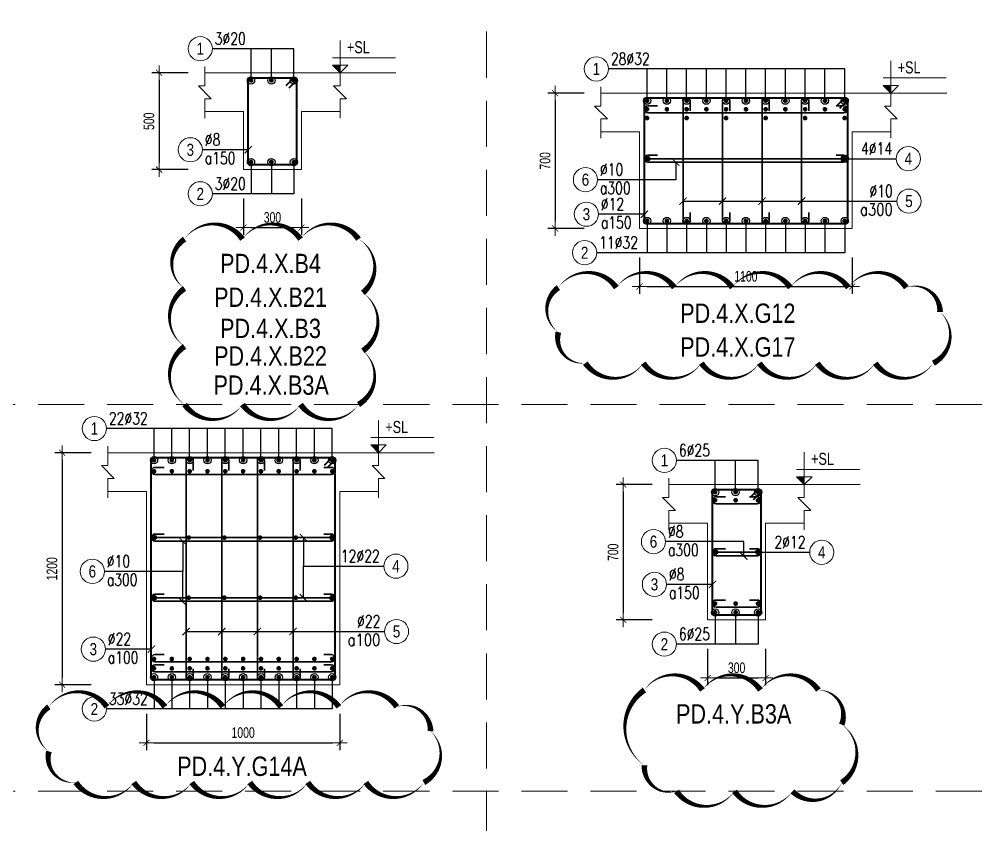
# Model space of a CAD drawing. Header units: millimetres. Extents: x 0 to 264070, y -218202 to 27271.
# Drawn here: x 259091 to 264070, y -214375 to -210210 of the extents above; entities that cross this region are included whole.
import ezdxf
from ezdxf.enums import TextEntityAlignment as Align

# ---------------------------------------------------------------- set-up
doc = ezdxf.new("R2010")
doc.units = ezdxf.units.MM
doc.header["$PDMODE"] = 3
doc.linetypes.add('HIDDEN2', pattern=[4.7625, 3.175, -1.5875])
doc.layers.get('0').update_dxf_attribs({"lineweight": 20})
doc.layers.get('Defpoints').update_dxf_attribs({"color": 151, "lineweight": 9})
doc.layers.add('2020-08-14', color=6, linetype='Continuous', lineweight=20, plot=False)
doc.layers.add('2020-08-27', color=3, linetype='Continuous', lineweight=20, plot=False)
for name, color, linetype, lineweight in [('NDC_S_ANNO', 7, 'Continuous', 20), ('NDC_S_CONTINUOUS', 3, 'Continuous', 20), ('NDC_S_DIM', 1, 'Continuous', 15), ('NDC_S_HIDDEN', 8, 'HIDDEN2', 13), ('NDC_S_REBAR', 4, 'Continuous', 35), ('NDC_S_STIRRUP', 4, 'Continuous', 40), ('NDC_S_TEXT SYMBOL', 7, 'Continuous', 20), ('NDC_S_THIN LINE', 8, 'Continuous', 9), ('NDC_S_VN TEXT', 7, 'Continuous', 20)]:
    doc.layers.add(name, color=color, linetype=linetype, lineweight=lineweight)
doc.styles.add('ARIAL', font='arial.ttf', dxfattribs={"width": 0.8})
doc.styles.add('NDC_ANNO', font='', dxfattribs={"width": 0.8})
doc.styles.add('NDC_DIM', font='', dxfattribs={"width": 0.75})
doc.styles.add('NDC_EN TXT', font='romans.shx', dxfattribs={"width": 0.8})
doc.styles.get('NDC_ANNO').set_extended_font_data('Dotum')
doc.styles.get('NDC_DIM').set_extended_font_data('Dotum')
doc.dimstyles.new('NDC_dim_25', dxfattribs={"dimscale": 25, "dimtxt": 2.2, "dimasz": 1.5, "dimexe": 1.5, "dimexo": 2.5, "dimgap": 1, "dimtad": 1, "dimdec": 0, "dimzin": 0, "dimdsep": 46, "dimtxsty": 'NDC_DIM', "dimblk": 'DIMMARK', "dimcen": 0.09, "dimdle": 1.2, "dimclrd": 1, "dimclre": 1, "dimclrt": 3, "dimadec": 0, "dimazin": 0, "dimtfac": 1, "dimtdec": 0, "dimtix": 1, "dimtofl": 0, "dimtmove": 0, "dimatfit": 3, "dimfxl": 6, "dimfxlon": 1, "dimtolj": 1, "dimtzin": 0, "dimarcsym": 0})

# ---------------------------------------------------------------- blocks, each defined once
blk = doc.blocks.new('kata_block_TD')
at = {"color": 6, "linetype": 'ByBlock', "lineweight": -2, "style": 'ARIAL', "width": 0.8}
blk.add_attdef('SECTDET2', text='', height=5, dxfattribs=at).set_placement((0, 7.97), align=Align.CENTER)
at = {"color": 0, "linetype": 'ByBlock', "lineweight": -2, "style": 'ARIAL', "width": 0.8}
blk.add_attdef('SECTDET1', text='', height=5, dxfattribs=at).set_placement((0, 1.47), align=Align.CENTER)
at = {"color": 3, "lineweight": 25, "style": 'ARIAL', "width": 0.8}
blk.add_attdef('SSCALE', text='', height=2.5, dxfattribs=at).set_placement((0, -4), align=Align.CENTER)
blk = doc.blocks.new('kata_block_CT')
at = {"layer": 'NDC_S_ANNO'}
blk.add_hatch(color=3, dxfattribs=at).paths.add_polyline_path([(0, 1.6), (-1.61, 1.6), (0, 0)])
at = {"layer": 'NDC_S_ANNO', "ltscale": 50}
h = blk.add_hatch(dxfattribs=at)
h.set_pattern_fill('ANSI31', color=256, scale=1.406, style=0)
h.paths.add_polyline_path([(0, 1.6), (0, 0), (1.61, 1.6)])
for p, q in [((-1.59, 3.14), (11.47, 3.14)), ((11.56, 0), (-1.64, 0))]:
    blk.add_line(p, q, dxfattribs=at)
for points in [[(0, 6.69), (0, 0)], [(0, 0), (-1.61, 1.6), (0, 1.6)], [(0, 0), (1.61, 1.6), (0, 1.6)]]:
    blk.add_lwpolyline(points, dxfattribs=at)
at = {"layer": 'NDC_S_ANNO', "color": 8, "ltscale": 50}
blk.add_lwpolyline([(0, 0), (-1.61, 1.6), (0, 1.6)], dxfattribs=at)
at = {"layer": 'NDC_S_TEXT SYMBOL', "color": 3, "style": 'NDC_ANNO', "width": 0.8}
blk.add_attdef('CT', (1.41, 4.07), '', height=2.5, dxfattribs=at)
blk = doc.blocks.new('DIMMARK')
at = {"layer": 'NDC_S_DIM', "color": 1}
blk.add_line((-1.5, 0), (1, 0), dxfattribs=at)
at = {"layer": 'NDC_S_DIM', "color": 2, "const_width": 0.1}
blk.add_lwpolyline([(-0.42, -0.42), (0.42, 0.42)], dxfattribs=at)
blk = doc.blocks.new('*D962')
at = {"layer": 'Defpoints', "color": 0, "transparency": 16777216}
for p in [(260250.9, -210987.5), (260550.9, -210987.5), (260550.9, -211287.5)]:
    blk.add_point(p, dxfattribs=at)
at = {"layer": 'NDC_S_DIM', "color": 1, "lineweight": -2, "transparency": 16777216}
for p, q in [((260250.9, -211137.5), (260250.9, -211325)), ((260550.9, -211137.5), (260550.9, -211325)), ((260288.4, -211287.5), (260513.4, -211287.5))]:
    blk.add_line(p, q, dxfattribs=at)
at = {"layer": 'NDC_S_DIM', "color": 1, "lineweight": -2, "transparency": 16777216, "xscale": 37.5, "yscale": 37.5, "zscale": 37.5, "rotation": 180}
blk.add_blockref('DIMMARK', (260250.9, -211287.5), dxfattribs=at)
at = {"layer": 'NDC_S_DIM', "color": 1, "lineweight": -2, "transparency": 16777216, "xscale": 37.5, "yscale": 37.5, "zscale": 37.5}
blk.add_blockref('DIMMARK', (260550.9, -211287.5), dxfattribs=at)
at = {"layer": 'NDC_S_DIM', "color": 3, "transparency": 16777216, "insert": (260400.9, -211235), "char_height": 55, "attachment_point": 5, "style": 'NDC_DIM'}
blk.add_mtext('\\A1;300', dxfattribs=at)
blk = doc.blocks.new('*D963')
at = {"layer": 'Defpoints', "color": 0, "transparency": 16777216}
for p in [(260320.5, -210487.5), (259814.5, -210987.5), (260320.5, -210987.5)]:
    blk.add_point(p, dxfattribs=at)
at = {"layer": 'NDC_S_DIM', "color": 1, "lineweight": -2, "transparency": 16777216}
for p, q in [((259964.5, -210487.5), (259777, -210487.5)), ((259814.5, -210525), (259814.5, -210950)), ((259964.5, -210987.5), (259777, -210987.5))]:
    blk.add_line(p, q, dxfattribs=at)
at = {"layer": 'NDC_S_DIM', "color": 1, "lineweight": -2, "transparency": 16777216, "xscale": 37.5, "yscale": 37.5, "zscale": 37.5}
for p, rotation in [((259814.5, -210487.5), 90), ((259814.5, -210987.5), 270)]:
    blk.add_blockref('DIMMARK', p, dxfattribs=dict(at, rotation=rotation))
at = {"layer": 'NDC_S_DIM', "color": 3, "transparency": 16777216, "insert": (259762, -210737.5), "char_height": 55, "attachment_point": 5, "rotation": 90, "style": 'NDC_DIM'}
blk.add_mtext('\\A1;500', dxfattribs=at)
blk = doc.blocks.new('kata_block_THEP')
at = {"layer": 'NDC_S_REBAR', "color": 0}
for p, q in [((-0.5, 0), (0.5, 0)), ((-0.35, 0.35), (0.35, -0.35)), ((0.35, 0.35), (-0.35, -0.35)), ((0, 0.5), (0, -0.5))]:
    blk.add_line(p, q, dxfattribs=at)
at = {"layer": 'NDC_S_REBAR', "color": 0, "const_width": 0.0833}
blk.add_lwpolyline([(-0.5, 0, 1), (0.5, 0, 1), (-0.5, 0, 1)], format="xyb", dxfattribs=at)
blk = doc.blocks.new('*U240')
blk.add_circle((-2.5, 0), 2.5)
at = {"layer": 'NDC_S_VN TEXT', "color": 3, "style": 'NDC_EN TXT', "width": 0.75}
blk.add_attdef('DK1', (0.5, 0.85), '', height=2.5, dxfattribs=at)
at = {"layer": 'NDC_S_VN TEXT', "color": 7, "style": 'ARIAL', "width": 0.8}
blk.add_attdef('SH2', text='', height=2.5, dxfattribs=at).set_placement((-2.5, 0), align=Align.MIDDLE)
blk = doc.blocks.new('*U241')
blk.add_circle((-2.5, 0), 2.5)
at = {"layer": 'NDC_S_VN TEXT', "color": 3, "style": 'NDC_EN TXT', "width": 0.75}
for tag, p in [('DK1', (0.5, 0.85)), ('KC1', (0.5, -2.97))]:
    blk.add_attdef(tag, p, '', height=2.5, dxfattribs=at)
at = {"layer": 'NDC_S_VN TEXT', "color": 7, "style": 'ARIAL', "width": 0.8}
blk.add_attdef('SH2', text='', height=2.5, dxfattribs=at).set_placement((-2.5, 0), align=Align.MIDDLE)
blk = doc.blocks.new('*D964')
at = {"layer": 'Defpoints', "color": 0, "transparency": 16777216}
for p in [(262299.9, -211292.1), (263399.9, -211292.1), (263399.9, -211592.1)]:
    blk.add_point(p, dxfattribs=at)
at = {"layer": 'NDC_S_DIM', "color": 1, "lineweight": -2, "transparency": 16777216}
for p, q in [((262299.9, -211442.1), (262299.9, -211629.6)), ((263399.9, -211442.1), (263399.9, -211629.6)), ((262337.4, -211592.1), (263362.4, -211592.1))]:
    blk.add_line(p, q, dxfattribs=at)
at = {"layer": 'NDC_S_DIM', "color": 1, "lineweight": -2, "transparency": 16777216, "xscale": 37.5, "yscale": 37.5, "zscale": 37.5, "rotation": 180}
blk.add_blockref('DIMMARK', (262299.9, -211592.1), dxfattribs=at)
at = {"layer": 'NDC_S_DIM', "color": 1, "lineweight": -2, "transparency": 16777216, "xscale": 37.5, "yscale": 37.5, "zscale": 37.5}
blk.add_blockref('DIMMARK', (263399.9, -211592.1), dxfattribs=at)
at = {"layer": 'NDC_S_DIM', "color": 3, "transparency": 16777216, "insert": (262849.9, -211539.6), "char_height": 55, "attachment_point": 5, "style": 'NDC_DIM'}
blk.add_mtext('\\A1;1100', dxfattribs=at)
blk = doc.blocks.new('*D965')
at = {"layer": 'Defpoints', "color": 0, "transparency": 16777216}
for p in [(262369.6, -210592.1), (261863.6, -211292.1), (262369.6, -211292.1)]:
    blk.add_point(p, dxfattribs=at)
at = {"layer": 'NDC_S_DIM', "color": 1, "lineweight": -2, "transparency": 16777216}
for p, q in [((262013.6, -210592.1), (261826.1, -210592.1)), ((261863.6, -210629.6), (261863.6, -211254.6)), ((262013.6, -211292.1), (261826.1, -211292.1))]:
    blk.add_line(p, q, dxfattribs=at)
at = {"layer": 'NDC_S_DIM', "color": 1, "lineweight": -2, "transparency": 16777216, "xscale": 37.5, "yscale": 37.5, "zscale": 37.5}
for p, rotation in [((261863.6, -210592.1), 90), ((261863.6, -211292.1), 270)]:
    blk.add_blockref('DIMMARK', p, dxfattribs=dict(at, rotation=rotation))
at = {"layer": 'NDC_S_DIM', "color": 3, "transparency": 16777216, "insert": (261811.1, -210942.1), "char_height": 55, "attachment_point": 5, "rotation": 90, "style": 'NDC_DIM'}
blk.add_mtext('\\A1;700', dxfattribs=at)
blk = doc.blocks.new('*U321')
blk.add_circle((2.5, 0), 2.5)
at = {"layer": 'NDC_S_VN TEXT', "color": 3, "style": 'NDC_EN TXT'}
for tag, width, p in [('DK2', 0.75, (-0.85, 0.85)), ('KC2', 0.8, (-0.85, -2.97))]:
    blk.add_attdef(tag, text='', height=2.5, dxfattribs=dict(at, width=width)).set_placement(p, align=Align.RIGHT)
at = {"layer": 'NDC_S_VN TEXT', "color": 7, "style": 'ARIAL', "width": 0.8}
blk.add_attdef('SH3', text='', height=2.5, dxfattribs=at).set_placement((2.5, 0), align=Align.MIDDLE)
blk = doc.blocks.new('*U239')
blk.add_circle((2.5, 0), 2.5)
at = {"layer": 'NDC_S_VN TEXT', "color": 3, "style": 'NDC_EN TXT', "width": 0.75}
blk.add_attdef('DK2', text='', height=2.5, dxfattribs=at).set_placement((-0.85, 0.85), align=Align.RIGHT)
at = {"layer": 'NDC_S_VN TEXT', "color": 7, "style": 'ARIAL', "width": 0.8}
blk.add_attdef('SH3', text='', height=2.5, dxfattribs=at).set_placement((2.5, 0), align=Align.MIDDLE)
blk = doc.blocks.new('*D988')
at = {"layer": 'Defpoints', "color": 0, "transparency": 16777216}
for p in [(259749.2, -213651.4), (260749.2, -213651.4), (260749.2, -213951.4)]:
    blk.add_point(p, dxfattribs=at)
at = {"layer": 'NDC_S_DIM', "color": 1, "lineweight": -2, "transparency": 16777216}
for p, q in [((259749.2, -213801.4), (259749.2, -213988.9)), ((260749.2, -213801.4), (260749.2, -213988.9)), ((259786.7, -213951.4), (260711.7, -213951.4))]:
    blk.add_line(p, q, dxfattribs=at)
at = {"layer": 'NDC_S_DIM', "color": 1, "lineweight": -2, "transparency": 16777216, "xscale": 37.5, "yscale": 37.5, "zscale": 37.5, "rotation": 180}
blk.add_blockref('DIMMARK', (259749.2, -213951.4), dxfattribs=at)
at = {"layer": 'NDC_S_DIM', "color": 1, "lineweight": -2, "transparency": 16777216, "xscale": 37.5, "yscale": 37.5, "zscale": 37.5}
blk.add_blockref('DIMMARK', (260749.2, -213951.4), dxfattribs=at)
at = {"layer": 'NDC_S_DIM', "color": 3, "transparency": 16777216, "insert": (260249.2, -213898.9), "char_height": 55, "attachment_point": 5, "style": 'NDC_DIM'}
blk.add_mtext('\\A1;1000', dxfattribs=at)
blk = doc.blocks.new('*D989')
at = {"layer": 'Defpoints', "color": 0, "transparency": 16777216}
for p in [(259818.8, -212451.4), (259312.8, -213651.4), (259818.8, -213651.4)]:
    blk.add_point(p, dxfattribs=at)
at = {"layer": 'NDC_S_DIM', "color": 1, "lineweight": -2, "transparency": 16777216}
for p, q in [((259462.8, -212451.4), (259275.3, -212451.4)), ((259312.8, -212488.9), (259312.8, -213613.9)), ((259462.8, -213651.4), (259275.3, -213651.4))]:
    blk.add_line(p, q, dxfattribs=at)
at = {"layer": 'NDC_S_DIM', "color": 1, "lineweight": -2, "transparency": 16777216, "xscale": 37.5, "yscale": 37.5, "zscale": 37.5}
for p, rotation in [((259312.8, -212451.4), 90), ((259312.8, -213651.4), 270)]:
    blk.add_blockref('DIMMARK', p, dxfattribs=dict(at, rotation=rotation))
at = {"layer": 'NDC_S_DIM', "color": 3, "transparency": 16777216, "insert": (259260.3, -213051.4), "char_height": 55, "attachment_point": 5, "rotation": 90, "style": 'NDC_DIM'}
blk.add_mtext('\\A1;1200', dxfattribs=at)
blk = doc.blocks.new('*D992')
at = {"layer": 'Defpoints', "color": 0, "transparency": 16777216}
for p in [(262651.9, -213316.2), (262951.9, -213316.2), (262951.9, -213616.2)]:
    blk.add_point(p, dxfattribs=at)
at = {"layer": 'NDC_S_DIM', "color": 1, "lineweight": -2, "transparency": 16777216}
for p, q in [((262651.9, -213466.2), (262651.9, -213653.7)), ((262951.9, -213466.2), (262951.9, -213653.7)), ((262689.4, -213616.2), (262914.4, -213616.2))]:
    blk.add_line(p, q, dxfattribs=at)
at = {"layer": 'NDC_S_DIM', "color": 1, "lineweight": -2, "transparency": 16777216, "xscale": 37.5, "yscale": 37.5, "zscale": 37.5, "rotation": 180}
blk.add_blockref('DIMMARK', (262651.9, -213616.2), dxfattribs=at)
at = {"layer": 'NDC_S_DIM', "color": 1, "lineweight": -2, "transparency": 16777216, "xscale": 37.5, "yscale": 37.5, "zscale": 37.5}
blk.add_blockref('DIMMARK', (262951.9, -213616.2), dxfattribs=at)
at = {"layer": 'NDC_S_DIM', "color": 3, "transparency": 16777216, "insert": (262801.9, -213563.7), "char_height": 55, "attachment_point": 5, "style": 'NDC_DIM'}
blk.add_mtext('\\A1;300', dxfattribs=at)
blk = doc.blocks.new('*D993')
at = {"layer": 'Defpoints', "color": 0, "transparency": 16777216}
for p in [(262721.6, -212616.2), (262215.6, -213316.2), (262721.6, -213316.2)]:
    blk.add_point(p, dxfattribs=at)
at = {"layer": 'NDC_S_DIM', "color": 1, "lineweight": -2, "transparency": 16777216}
for p, q in [((262365.6, -212616.2), (262178.1, -212616.2)), ((262215.6, -212653.7), (262215.6, -213278.7)), ((262365.6, -213316.2), (262178.1, -213316.2))]:
    blk.add_line(p, q, dxfattribs=at)
at = {"layer": 'NDC_S_DIM', "color": 1, "lineweight": -2, "transparency": 16777216, "xscale": 37.5, "yscale": 37.5, "zscale": 37.5}
for p, rotation in [((262215.6, -212616.2), 90), ((262215.6, -213316.2), 270)]:
    blk.add_blockref('DIMMARK', p, dxfattribs=dict(at, rotation=rotation))
at = {"layer": 'NDC_S_DIM', "color": 3, "transparency": 16777216, "insert": (262163.1, -212966.2), "char_height": 55, "attachment_point": 5, "rotation": 90, "style": 'NDC_DIM'}
blk.add_mtext('\\A1;700', dxfattribs=at)

msp = doc.modelspace()

# ---------------------------------------------------------------- linework, layer by layer
at = {"layer": '2020-08-14'}
msp.add_lwpolyline([(261879.9, -211597.6, 0, 30, -0.520567), (262179.9, -211597.6, 0, 30, -0.520567), (262479.9, -211597.6, 0, 30, -0.520567), (262779.9, -211597.6, 0, 30, -0.520567), (263079.9, -211597.6, 0, 30, -0.520567), (263379.9, -211597.6, 0, 30, -0.520567), (263679.9, -211597.6, 0, 30, -0.520567), (263854.2, -211723.3, 0, 30, -0.520567), (263819.5, -211988.5, 0, 30, -0.520567), (263519.5, -211988.5, 0, 30, -0.520567), (263219.5, -211988.5, 0, 30, -0.520567), (262919.5, -211988.5, 0, 30, -0.520567), (262619.5, -211988.5, 0, 30, -0.520567), (262319.5, -211988.5, 0, 30, -0.520567), (262019.5, -211988.5, 0, 30, -0.520567), (261879.9, -211828.2, 0, 30, -0.520567)], format="xyseb", close=True, dxfattribs=at)
at = {"layer": '2020-08-27'}
for points in [[(259946.2, -211346.8, 0, 30, -0.520567), (260246.2, -211346.8, 0, 30, -0.520567), (260546.2, -211346.8, 0, 30, -0.520567), (260846.2, -211346.8, 0, 30, -0.520567), (260868.5, -211624.5, 0, 30, -0.520567), (260868.5, -211924.5, 0, 30, -0.520567), (260846, -212202, 0, 30, -0.520567), (260546, -212202, 0, 30, -0.520567), (260246, -212202, 0, 30, -0.520567), (259946.2, -212201.8, 0, 30, -0.520567), (259946.2, -211901.8, 0, 30, -0.520567), (259946.2, -211601.8, 0, 30, -0.520567)], [(262325, -213678.2, 0, 30, -0.520567), (262625, -213678.2, 0, 30, -0.520567), (262925, -213678.2, 0, 30, -0.520567), (263225, -213678.2, 0, 30, -0.520567), (263345.9, -213857.3, 0, 30, -0.520567), (263345.9, -214157.3, 0, 30, -0.520567), (263090.7, -214202, 0, 30, -0.520567), (262790.7, -214202, 0, 30, -0.520567), (262490.7, -214202, 0, 30, -0.520567), (262325, -214067.7, 0, 30, -0.520567)], [(259244.2, -213765.5, 0, 30, -0.520567), (259544.2, -213765.5, 0, 30, -0.520567), (259844.2, -213765.5, 0, 30, -0.520567), (260144.2, -213765.5, 0, 30, -0.520567), (260444.2, -213765.5, 0, 30, -0.520567), (260744.2, -213765.5, 0, 30, -0.520567), (261044.2, -213765.5, 0, 30, -0.520567), (261218.5, -213891.2, 0, 30, -0.520567), (261183.8, -214156.5, 0, 30, -0.520567), (260883.8, -214156.5, 0, 30, -0.520567), (260583.8, -214156.5, 0, 30, -0.520567), (260283.8, -214156.5, 0, 30, -0.520567), (259983.8, -214156.5, 0, 30, -0.520567), (259683.8, -214156.5, 0, 30, -0.520567), (259383.8, -214156.5, 0, 30, -0.520567), (259244.2, -213996.1, 0, 30, -0.520567)]]:
    msp.add_lwpolyline(points, format="xyseb", close=True, dxfattribs=at)
at = {"layer": 'NDC_S_CONTINUOUS'}
for points in [[(260050.9, -210487.5), (260250.9, -210487.5), (260250.9, -210487.5), (260550.9, -210487.5), (260550.9, -210487.5), (260750.9, -210487.5)], [(262099.9, -210592.1), (262299.9, -210592.1), (262299.9, -210592.1), (263399.9, -210592.1), (263399.9, -210592.1), (263599.9, -210592.1)], [(260050.9, -210687.5), (260250.9, -210687.5), (260250.9, -210987.5), (260550.9, -210987.5), (260550.9, -210687.5), (260750.9, -210687.5)], [(262099.9, -210792.1), (262299.9, -210792.1), (262299.9, -211292.1), (263399.9, -211292.1), (263399.9, -210792.1), (263599.9, -210792.1)], [(259549.2, -212451.4), (259749.2, -212451.4), (259749.2, -212451.4), (260749.2, -212451.4), (260749.2, -212451.4), (260949.2, -212451.4)], [(262451.9, -212616.2), (262651.9, -212616.2), (262651.9, -212616.2), (262951.9, -212616.2), (262951.9, -212616.2), (263151.9, -212616.2)], [(259549.2, -212651.4), (259749.2, -212651.4), (259749.2, -213651.4), (260749.2, -213651.4), (260749.2, -212651.4), (260949.2, -212651.4)], [(262451.9, -212816.2), (262651.9, -212816.2), (262651.9, -213316.2), (262951.9, -213316.2), (262951.9, -212816.2), (263151.9, -212816.2)]]:
    msp.add_lwpolyline(points, dxfattribs=at)
at = {"layer": 'NDC_S_HIDDEN', "ltscale": 75}
for p, q in [((261508.5, -204202), (261508.5, -218202)), ((264070, -212202), (246139.4, -212202)), ((264070, -214202), (246139.4, -214202))]:
    msp.add_line(p, q, dxfattribs=at)
at = {"layer": 'NDC_S_REBAR'}
for points in [[(262561.6, -210684.4), (262561.6, -210635.5, 1), (262524.7, -210635.5), (262524.7, -211248.7, 1), (262561.6, -211248.7), (262561.6, -211209.4, -0.414214)], [(262766, -210684.4), (262766, -210635.5, 1), (262729.1, -210635.5), (262729.1, -211248.7, 1), (262766, -211248.7), (262766, -211209.4, -0.414214)], [(262970.4, -210684.4), (262970.4, -210635.5, 1), (262933.5, -210635.5), (262933.5, -211248.7, 1), (262970.4, -211248.7), (262970.4, -211209.4, -0.414214)], [(263174.8, -210684.4), (263174.8, -210635.5, 1), (263137.9, -210635.5), (263137.9, -211248.7, 1), (263174.8, -211248.7), (263174.8, -211209.4, -0.414214)], [(262392.3, -210657.2), (262343.3, -210657.2, 1), (262343.3, -210694.1), (263356.5, -210694.1, 1), (263356.5, -210657.2), (263317.2, -210657.2, -0.414214)], [(262392.3, -210912.7), (262343.3, -210912.7, 1), (262343.3, -210949.5), (263356.5, -210949.5, 1), (263356.5, -210912.7), (263317.2, -210912.7, -0.414214)], [(259991, -212543.7), (259991, -212494.8, 1), (259954.1, -212494.8), (259954.1, -213607.9, 1), (259991, -213607.9), (259991, -213568.7, -0.414214)], [(260175.4, -212543.7), (260175.4, -212494.8, 1), (260138.5, -212494.8), (260138.5, -213607.9, 1), (260175.4, -213607.9), (260175.4, -213568.7, -0.414214)], [(260359.8, -212543.7), (260359.8, -212494.8, 1), (260322.9, -212494.8), (260322.9, -213607.9, 1), (260359.8, -213607.9), (260359.8, -213568.7, -0.414214)], [(260544.2, -212543.7), (260544.2, -212494.8, 1), (260507.3, -212494.8), (260507.3, -213607.9, 1), (260544.2, -213607.9), (260544.2, -213568.7, -0.414214)], [(259841.5, -212527), (259792.6, -212527, 1), (259792.6, -212563.9), (260705.7, -212563.9, 1), (260705.7, -212527), (260666.5, -212527, -0.414214)], [(262744.2, -212678.7), (262695.3, -212678.7, 1), (262695.3, -212715.6), (262908.5, -212715.6, 1), (262908.5, -212678.7), (262869.2, -212678.7, -0.414214)], [(259841.5, -212871.9), (259792.6, -212871.9, 1), (259792.6, -212908.8), (260705.7, -212908.8, 1), (260705.7, -212871.9), (260666.5, -212871.9, -0.414214)], [(262744.2, -212947.8), (262695.3, -212947.8, 1), (262695.3, -212984.7), (262908.5, -212984.7, 1), (262908.5, -212947.8), (262869.2, -212947.8, -0.414214)], [(259841.5, -213182.9), (259792.6, -213182.9, 1), (259792.6, -213219.8), (260705.7, -213219.8, 1), (260705.7, -213182.9), (260666.5, -213182.9, -0.414214)], [(262744.2, -213213), (262695.3, -213213, 1), (262695.3, -213249.9), (262908.5, -213249.9, 1), (262908.5, -213213), (262869.2, -213213, -0.414214)], [(259841.5, -213495.6), (259792.6, -213495.6, 1), (259792.6, -213532.4), (260705.7, -213532.4, 1), (260705.7, -213495.6), (260666.5, -213495.6, -0.414214)], [(259841.5, -213547.7), (259792.6, -213547.7, 1), (259792.6, -213584.6), (260705.7, -213584.6, 1), (260705.7, -213547.7), (260666.5, -213547.7, -0.414214)]]:
    msp.add_lwpolyline(points, format="xyb", dxfattribs=at)
at = {"layer": 'NDC_S_STIRRUP'}
for points in [[(260471.9, -210552.5), (260511.9, -210512.5, -0.414214), (260525.9, -210526.5), (260525.9, -210948.5, -0.414214), (260511.9, -210962.5), (260289.9, -210962.5, -0.414214), (260275.9, -210948.5), (260275.9, -210526.5, -0.414214), (260289.9, -210512.5), (260511.9, -210512.5, -0.414214), (260525.9, -210526.5), (260485.9, -210566.5)], [(263320.9, -210657.1), (263360.9, -210617.1, -0.414214), (263374.9, -210631.1), (263374.9, -211253.1, -0.414214), (263360.9, -211267.1), (262338.9, -211267.1, -0.414214), (262324.9, -211253.1), (262324.9, -210631.1, -0.414214), (262338.9, -210617.1), (263360.9, -210617.1, -0.414214), (263374.9, -210631.1), (263334.9, -210671.1)], [(260670.2, -212516.4), (260710.2, -212476.4, -0.414214), (260724.2, -212490.4), (260724.2, -213612.4, -0.414214), (260710.2, -213626.4), (259788.2, -213626.4, -0.414214), (259774.2, -213612.4), (259774.2, -212490.4, -0.414214), (259788.2, -212476.4), (260710.2, -212476.4, -0.414214), (260724.2, -212490.4), (260684.2, -212530.4)], [(262872.9, -212681.2), (262912.9, -212641.2, -0.414214), (262926.9, -212655.2), (262926.9, -213277.2, -0.414214), (262912.9, -213291.2), (262690.9, -213291.2, -0.414214), (262676.9, -213277.2), (262676.9, -212655.2, -0.414214), (262690.9, -212641.2), (262912.9, -212641.2, -0.414214), (262926.9, -212655.2), (262886.9, -212695.2)]]:
    msp.add_lwpolyline(points, format="xyb", dxfattribs=at)
at = {"layer": 'NDC_S_THIN LINE'}
for points in [[(260050.9, -210720.8), (260050.9, -210620.8), (260084.2, -210620.8), (260017.5, -210554.1), (260050.9, -210554.1), (260050.9, -210454.1)], [(260750.9, -210720.8), (260750.9, -210620.8), (260784.2, -210620.8), (260717.5, -210554.1), (260750.9, -210554.1), (260750.9, -210454.1)], [(262099.9, -210825.4), (262099.9, -210725.4), (262133.2, -210725.4), (262066.6, -210658.8), (262099.9, -210658.8), (262099.9, -210558.8)], [(263599.9, -210825.4), (263599.9, -210725.4), (263633.2, -210725.4), (263566.6, -210658.8), (263599.9, -210658.8), (263599.9, -210558.8)], [(259549.2, -212684.7), (259549.2, -212584.7), (259582.5, -212584.7), (259515.8, -212518), (259549.2, -212518), (259549.2, -212418)], [(260949.2, -212684.7), (260949.2, -212584.7), (260982.5, -212584.7), (260915.8, -212518), (260949.2, -212518), (260949.2, -212418)], [(262451.9, -212849.6), (262451.9, -212749.6), (262485.2, -212749.6), (262418.6, -212682.9), (262451.9, -212682.9), (262451.9, -212582.9)], [(263151.9, -212849.6), (263151.9, -212749.6), (263185.2, -212749.6), (263118.6, -212682.9), (263151.9, -212682.9), (263151.9, -212582.9)]]:
    msp.add_lwpolyline(points, dxfattribs=at)

# ---------------------------------------------------------------- block references
at = {"layer": 'NDC_S_REBAR', "xscale": 22, "yscale": 22, "zscale": 22}
for p in [(260289.9, -210526.5), (260511.9, -210526.5), (262338.9, -210631.1), (262441.1, -210631.1), (262543.3, -210631.1), (262645.5, -210631.1), (262747.7, -210631.1), (262849.9, -210631.1), (262952.1, -210631.1), (263054.3, -210631.1), (263156.5, -210631.1), (263258.7, -210631.1), (263360.9, -210631.1), (262338.9, -210675.6), (262441.1, -210675.6), (262543.3, -210675.6), (262645.5, -210675.6), (262747.7, -210675.6), (262849.9, -210675.6), (262952.1, -210675.6), (263054.3, -210675.6), (263156.5, -210675.6), (263258.7, -210675.6), (263360.9, -210675.6), (262338.8, -210721.3), (262543.2, -210721.3), (262747.6, -210721.3), (262952, -210721.3), (263156.4, -210721.3), (263360.8, -210721.3), (260289.9, -210948.5), (260395.4, -210948.5), (260511.9, -210948.5), (262338.9, -210931.1), (263360.9, -210931.1), (262338.9, -211253.1), (262441.1, -211253.1), (262543.3, -211253.1), (262645.5, -211253.1), (262747.7, -211253.1), (262849.9, -211253.1), (262952.1, -211253.1), (263054.3, -211253.1), (263156.5, -211253.1), (263258.7, -211253.1), (263360.9, -211253.1), (259788.2, -212490.4), (259880.4, -212490.4), (259972.6, -212490.4), (260064.8, -212490.4), (260157, -212490.4), (260249.2, -212490.4), (260341.4, -212490.4), (260433.6, -212490.4), (260525.8, -212490.4), (260618, -212490.4), (260710.2, -212490.4), (259788.2, -212547.2), (259880.4, -212547.2), (259972.6, -212547.2), (260064.8, -212547.2), (260157, -212547.2), (260249.2, -212547.2), (260341.4, -212547.2), (260433.6, -212547.2), (260525.8, -212547.2), (260618, -212547.2), (260710.2, -212547.2), (262690.9, -212655.2), (262912.9, -212655.2), (262690.9, -212697.2), (262912.9, -212697.2), (259788.2, -212890.4), (259968.1, -212890.4), (260152.5, -212890.4), (260336.9, -212890.4), (260521.3, -212890.4), (260710.2, -212890.4), (262690.9, -212966.2), (262912.9, -212966.2), (259788.2, -213201.4), (259968.1, -213201.4), (260152.5, -213201.4), (260336.9, -213201.4), (260521.3, -213201.4), (260710.2, -213201.4), (262690.9, -213231.5), (262796.4, -213231.5), (262912.9, -213231.5), (262690.9, -213277.2), (262796.4, -213277.2), (262912.9, -213277.2), (259788.2, -213517.9), (259880.4, -213517.9), (259972.6, -213517.9), (260064.8, -213517.9), (260157, -213517.9), (260249.2, -213517.9), (260341.4, -213517.9), (260433.6, -213517.9), (260525.8, -213517.9), (260618, -213517.9), (260710.2, -213517.9), (259788.2, -213566.6), (259880.4, -213566.6), (259972.6, -213566.6), (260064.8, -213566.6), (260157, -213566.6), (260249.2, -213566.6), (260341.4, -213566.6), (260433.6, -213566.6), (260525.8, -213566.6), (260618, -213566.6), (260710.2, -213566.6), (259788.2, -213612.4), (259880.4, -213612.4), (259972.6, -213612.4), (260064.8, -213612.4), (260157, -213612.4), (260249.2, -213612.4), (260341.4, -213612.4), (260433.6, -213612.4), (260525.8, -213612.4), (260618, -213612.4), (260710.2, -213612.4)]:
    msp.add_blockref('kata_block_THEP', p, dxfattribs=at)
at = {"layer": 'NDC_S_REBAR', "xscale": -22, "yscale": 22, "zscale": 22, "rotation": 180}
for p in [(260395.4, -210526.5), (262796.4, -212655.2), (262796.4, -212697.2)]:
    msp.add_blockref('kata_block_THEP', p, dxfattribs=at)
at = {"layer": 'NDC_S_THIN LINE', "xscale": 25, "yscale": 25, "zscale": 25}
for name, p, values in [('*U240', (260089.9, -210362.5), {'SH2': '1', 'DK1': '3%%c20'}), ('*U240', (262138.9, -210467.1), {'SH2': '1', 'DK1': '28%%c32'}), ('*U241', (260038.4, -210884.9), {'SH2': '3', 'DK1': '%%c8', 'KC1': 'a150'}), ('*U239', (263627.8, -210931.1), {'SH3': '4', 'DK2': '4%%c14'}), ('*U241', (262082.4, -211039.6), {'SH2': '6', 'DK1': '%%c10', 'KC1': 'a300'}), ('*U240', (260089.9, -211112.5), {'SH2': '2', 'DK1': '3%%c20'}), ('*U321', (263631, -211150.6), {'SH3': '5', 'DK2': '%%c10', 'KC2': 'a300'}), ('*U241', (262087.4, -211218.1), {'SH2': '3', 'DK1': '%%c12', 'KC1': 'a150'}), ('*U240', (262078.2, -211417.1), {'SH2': '2', 'DK1': '11%%c32'}), ('*U240', (259542.2, -212326.4), {'SH2': '1', 'DK1': '22%%c32'}), ('*U240', (262490.9, -212491.2), {'SH2': '1', 'DK1': '6%%c25'}), ('*U241', (262434.4, -212911.2), {'SH2': '6', 'DK1': '%%c8', 'KC1': 'a300'}), ('*U239', (263179.8, -212966.2), {'SH3': '4', 'DK2': '2%%c12'}), ('*U241', (259531.7, -213065.1), {'SH2': '6', 'DK1': '%%c10', 'KC1': 'a300'}), ('*U239', (260977, -213038), {'SH3': '4', 'DK2': '12%%c22'}), ('*U241', (262439.4, -213132.1), {'SH2': '3', 'DK1': '%%c8', 'KC1': 'a150'}), ('*U321', (260980.2, -213375.9), {'SH3': '5', 'DK2': '%%c22', 'KC2': 'a100'}), ('*U241', (259536.7, -213467.2), {'SH2': '3', 'DK1': '%%c22', 'KC1': 'a100'}), ('*U240', (262490.9, -213441.2), {'SH2': '2', 'DK1': '6%%c25'}), ('*U240', (259542.2, -213776.4), {'SH2': '2', 'DK1': '33%%c32'})]:
    msp.add_blockref(name, p, dxfattribs=at).add_auto_attribs(values)
at = {"layer": 'NDC_S_VN TEXT', "xscale": 25, "yscale": 25, "zscale": 25}
for p in [(260750.9, -210487.5), (263599.9, -210592.1), (260949.2, -212451.4), (263151.9, -212616.2)]:
    msp.add_blockref('kata_block_CT', p, dxfattribs=at).add_auto_attribs({'CT': '+SL'})
at = {"layer": 'NDC_S_VN TEXT'}
ref = msp.add_blockref('kata_block_TD', (260390.8, -211552.4), dxfattribs=dict(at, xscale=20, yscale=20, zscale=20))
ref.add_attrib('SECTDET1', 'PD.4.X.B4', dxfattribs={"layer": '0', "color": 0, "linetype": 'ByBlock', "lineweight": -2, "height": 100, "style": 'ARIAL', "width": 0.8}).set_placement((260390.8, -211522.9), align=Align.CENTER)
ref = msp.add_blockref('kata_block_TD', (260390.8, -211726.8), dxfattribs=dict(at, xscale=20, yscale=20, zscale=20))
ref.add_attrib('SECTDET1', 'PD.4.X.B21', dxfattribs={"layer": '0', "color": 0, "linetype": 'ByBlock', "lineweight": -2, "height": 100, "style": 'ARIAL', "width": 0.8}).set_placement((260390.8, -211697.3), align=Align.CENTER)
ref = msp.add_blockref('kata_block_TD', (262808.3, -211809.5), dxfattribs=dict(at, xscale=20, yscale=20, zscale=20))
ref.add_attrib('SECTDET1', 'PD.4.X.G12', dxfattribs={"layer": '0', "color": 0, "linetype": 'ByBlock', "lineweight": -2, "height": 100, "style": 'ARIAL', "width": 0.8}).set_placement((262808.3, -211780.1), align=Align.CENTER)
ref = msp.add_blockref('kata_block_TD', (260390.8, -211888), dxfattribs=dict(at, xscale=20, yscale=20, zscale=20))
ref.add_attrib('SECTDET1', 'PD.4.X.B3', dxfattribs={"layer": '0', "color": 0, "linetype": 'ByBlock', "lineweight": -2, "height": 100, "style": 'ARIAL', "width": 0.8}).set_placement((260390.8, -211858.5), align=Align.CENTER)
ref = msp.add_blockref('kata_block_TD', (260390.8, -212030.5), dxfattribs=dict(at, xscale=20, yscale=20, zscale=20))
ref.add_attrib('SECTDET1', 'PD.4.X.B22', dxfattribs={"layer": '0', "color": 0, "linetype": 'ByBlock', "lineweight": -2, "height": 100, "style": 'ARIAL', "width": 0.8}).set_placement((260390.8, -212001.1), align=Align.CENTER)
ref = msp.add_blockref('kata_block_TD', (262808.3, -211984.1), dxfattribs=dict(at, xscale=20, yscale=20, zscale=20))
ref.add_attrib('SECTDET1', 'PD.4.X.G17', dxfattribs={"layer": '0', "color": 0, "linetype": 'ByBlock', "lineweight": -2, "height": 100, "style": 'ARIAL', "width": 0.8}).set_placement((262808.3, -211954.6), align=Align.CENTER)
ref = msp.add_blockref('kata_block_TD', (260394.3, -212181.3), dxfattribs=dict(at, xscale=20, yscale=20, zscale=20))
ref.add_attrib('SECTDET1', 'PD.4.X.B3A', dxfattribs={"layer": '0', "color": 0, "linetype": 'ByBlock', "lineweight": -2, "height": 100, "style": 'ARIAL', "width": 0.8}).set_placement((260394.3, -212151.9), align=Align.CENTER)
ref = msp.add_blockref('kata_block_TD', (262786.7, -213881.1), dxfattribs=dict(at, xscale=20, yscale=20, zscale=20))
ref.add_attrib('SECTDET1', 'PD.4.Y.B3A', dxfattribs={"layer": '0', "color": 0, "linetype": 'ByBlock', "lineweight": -2, "height": 100, "style": 'ARIAL', "width": 0.8}).set_placement((262786.7, -213851.7), align=Align.CENTER)
ref = msp.add_blockref('kata_block_TD', (260243.5, -214152), dxfattribs=dict(at, xscale=20, yscale=20, zscale=20))
ref.add_attrib('SECTDET1', 'PD.4.Y.G14A', dxfattribs={"layer": '0', "color": 0, "linetype": 'ByBlock', "lineweight": -2, "height": 100, "style": 'ARIAL', "width": 0.8}).set_placement((260243.5, -214122.6), align=Align.CENTER)

# ---------------------------------------------------------------- dimensions: what is measured, and where the dimension line sits
at = {"layer": 'NDC_S_DIM'}
for base, p1, p2, picture, middle in [((259814.5, -210987.5), (260320.5, -210487.5), (260320.5, -210987.5), '*D963', (259762, -210737.5)), ((261863.6, -211292.1), (262369.6, -210592.1), (262369.6, -211292.1), '*D965', (261811.1, -210942.1)), ((259312.8, -213651.4), (259818.8, -212451.4), (259818.8, -213651.4), '*D989', (259260.3, -213051.4)), ((262215.6, -213316.2), (262721.6, -212616.2), (262721.6, -213316.2), '*D993', (262163.1, -212966.2))]:
    dim = msp.add_linear_dim(base=base, p1=p1, p2=p2, angle=270, dimstyle='NDC_dim_25', dxfattribs=at)
    dim.commit()
    dim.dimension.update_dxf_attribs({"geometry": picture, "text_midpoint": middle})
for base, p1, p2, picture, middle in [((260550.9, -211287.5), (260250.9, -210987.5), (260550.9, -210987.5), '*D962', (260400.9, -211235)), ((263399.9, -211592.1), (262299.9, -211292.1), (263399.9, -211292.1), '*D964', (262849.9, -211539.6)), ((262951.9, -213616.2), (262651.9, -213316.2), (262951.9, -213316.2), '*D992', (262801.9, -213563.7)), ((260749.2, -213951.4), (259749.2, -213651.4), (260749.2, -213651.4), '*D988', (260249.2, -213898.9))]:
    dim = msp.add_linear_dim(base=base, p1=p1, p2=p2, dimstyle='NDC_dim_25', dxfattribs=at)
    dim.commit()
    dim.dimension.update_dxf_attribs({"geometry": picture, "text_midpoint": middle})

# ---------------------------------------------------------------- leaders
at = {"layer": 'NDC_S_THIN LINE'}
for points, override in [([(260289.9, -210526.5), (260289.9, -210362.5), (260089.9, -210362.5)], {"dimldrblk": 'DotBlank'}), ([(260395.4, -210526.5), (260395.4, -210362.5), (260089.9, -210362.5)], {"dimldrblk": 'DotBlank'}), ([(260511.9, -210526.5), (260511.9, -210362.5), (260089.9, -210362.5)], {"dimldrblk": 'DotBlank'}), ([(262338.9, -210631.1), (262338.9, -210467.1), (262138.9, -210467.1)], {"dimldrblk": 'DotBlank'}), ([(263360.9, -210631.1), (263360.9, -210467.1), (262138.9, -210467.1)], {"dimldrblk": 'DotBlank'}), ([(262441.1, -210631.1), (262441.1, -210467.1), (262241.1, -210467.1)], {"dimldrblk": 'DotBlank'}), ([(262543.3, -210631.1), (262543.3, -210467.1), (262343.3, -210467.1)], {"dimldrblk": 'DotBlank'}), ([(262645.5, -210631.1), (262645.5, -210467.1), (262445.5, -210467.1)], {"dimldrblk": 'DotBlank'}), ([(262747.7, -210631.1), (262747.7, -210467.1), (262547.7, -210467.1)], {"dimldrblk": 'DotBlank'}), ([(262849.9, -210631.1), (262849.9, -210467.1), (262649.9, -210467.1)], {"dimldrblk": 'DotBlank'}), ([(262952.1, -210631.1), (262952.1, -210467.1), (262752.1, -210467.1)], {"dimldrblk": 'DotBlank'}), ([(263054.3, -210631.1), (263054.3, -210467.1), (262854.3, -210467.1)], {"dimldrblk": 'DotBlank'}), ([(263156.5, -210631.1), (263156.5, -210467.1), (262956.5, -210467.1)], {"dimldrblk": 'DotBlank'}), ([(263258.7, -210631.1), (263258.7, -210467.1), (263058.7, -210467.1)], {"dimldrblk": 'DotBlank'}), ([(260275.9, -210884.9), (260038.4, -210884.9)], {"dimldrblk": 'ArchTick'}), ([(260289.9, -210948.5), (260289.9, -211112.5), (260089.9, -211112.5)], {"dimldrblk": 'DotBlank'}), ([(260395.4, -210948.5), (260395.4, -211112.5), (260089.9, -211112.5)], {"dimldrblk": 'DotBlank'}), ([(260511.9, -210948.5), (260511.9, -211112.5), (260089.9, -211112.5)], {"dimldrblk": 'DotBlank'}), ([(262487.2, -210949.5), (262487.2, -211039.6), (262082.4, -211039.6)], {"dimldrblk": 'ArchTick'}), ([(262338.9, -210931.1), (263366.9, -210931.1)], {"dimasz": 1, "dimldrblk": 'DotBlank'}), ([(263360.9, -210931.1), (262338.9, -210931.1)], {"dimasz": 1, "dimldrblk": 'DotBlank'}), ([(263360.9, -210931.1), (263542.7, -210931.1), (263627.8, -210931.1)], {"dimldrblk": 'DotBlank'}), ([(262524.7, -211150.6), (263631, -211150.6)], {"dimldrblk": 'ArchTick'}), ([(262729.1, -211150.6), (263222.2, -211150.6)], {"dimldrblk": 'ArchTick'}), ([(262933.5, -211150.6), (263426.6, -211150.6)], {"dimldrblk": 'ArchTick'}), ([(263137.9, -211150.6), (263631, -211150.6)], {"dimldrblk": 'ArchTick'}), ([(262324.9, -211218.1), (262087.4, -211218.1)], {"dimldrblk": 'ArchTick'}), ([(262338.9, -211253.1), (262338.9, -211417.1), (262078.2, -211417.1)], {"dimldrblk": 'DotBlank'}), ([(263360.9, -211253.1), (263360.9, -211417.1), (262078.2, -211417.1)], {"dimldrblk": 'DotBlank'}), ([(262441.1, -211253.1), (262441.1, -211417.1), (262241.1, -211417.1)], {"dimldrblk": 'DotBlank'}), ([(262543.3, -211253.1), (262543.3, -211417.1), (262343.3, -211417.1)], {"dimldrblk": 'DotBlank'}), ([(262645.5, -211253.1), (262645.5, -211417.1), (262445.5, -211417.1)], {"dimldrblk": 'DotBlank'}), ([(262747.7, -211253.1), (262747.7, -211417.1), (262547.7, -211417.1)], {"dimldrblk": 'DotBlank'}), ([(262849.9, -211253.1), (262849.9, -211417.1), (262649.9, -211417.1)], {"dimldrblk": 'DotBlank'}), ([(262952.1, -211253.1), (262952.1, -211417.1), (262752.1, -211417.1)], {"dimldrblk": 'DotBlank'}), ([(263054.3, -211253.1), (263054.3, -211417.1), (262854.3, -211417.1)], {"dimldrblk": 'DotBlank'}), ([(263156.5, -211253.1), (263156.5, -211417.1), (262956.5, -211417.1)], {"dimldrblk": 'DotBlank'}), ([(263258.7, -211253.1), (263258.7, -211417.1), (263058.7, -211417.1)], {"dimldrblk": 'DotBlank'}), ([(259788.2, -212490.4), (259788.2, -212326.4), (259542.2, -212326.4)], {"dimldrblk": 'DotBlank'}), ([(260710.2, -212490.4), (260710.2, -212326.4), (259542.2, -212326.4)], {"dimldrblk": 'DotBlank'}), ([(259880.4, -212490.4), (259880.4, -212326.4), (259634.4, -212326.4)], {"dimldrblk": 'DotBlank'}), ([(259972.6, -212490.4), (259972.6, -212326.4), (259726.6, -212326.4)], {"dimldrblk": 'DotBlank'}), ([(260064.8, -212490.4), (260064.8, -212326.4), (259818.8, -212326.4)], {"dimldrblk": 'DotBlank'}), ([(260157, -212490.4), (260157, -212326.4), (259911, -212326.4)], {"dimldrblk": 'DotBlank'}), ([(260249.2, -212490.4), (260249.2, -212326.4), (260003.2, -212326.4)], {"dimldrblk": 'DotBlank'}), ([(260341.4, -212490.4), (260341.4, -212326.4), (260095.4, -212326.4)], {"dimldrblk": 'DotBlank'}), ([(260433.6, -212490.4), (260433.6, -212326.4), (260187.6, -212326.4)], {"dimldrblk": 'DotBlank'}), ([(260525.8, -212490.4), (260525.8, -212326.4), (260279.8, -212326.4)], {"dimldrblk": 'DotBlank'}), ([(260618, -212490.4), (260618, -212326.4), (260372, -212326.4)], {"dimldrblk": 'DotBlank'}), ([(262690.9, -212655.2), (262690.9, -212491.2), (262490.9, -212491.2)], {"dimldrblk": 'DotBlank'}), ([(262796.4, -212655.2), (262796.4, -212491.2), (262490.9, -212491.2)], {"dimldrblk": 'DotBlank'}), ([(262912.9, -212655.2), (262912.9, -212491.2), (262490.9, -212491.2)], {"dimldrblk": 'DotBlank'}), ([(259936.5, -212908.8), (259936.5, -213065.1), (259531.7, -213065.1)], {"dimldrblk": 'ArchTick'}), ([(259788.2, -212890.4), (260716.2, -212890.4)], {"dimasz": 1, "dimldrblk": 'DotBlank'}), ([(260710.2, -212890.4), (259788.2, -212890.4)], {"dimasz": 1, "dimldrblk": 'DotBlank'}), ([(260561.2, -212890.4), (260561.2, -213038), (260977, -213038)], {"dimldrblk": 'ArchTick'}), ([(262839.2, -212986.2), (262839.2, -212911.2), (262434.4, -212911.2)], {"dimldrblk": 'ArchTick'}), ([(262690.9, -212966.2), (262918.9, -212966.2)], {"dimasz": 1, "dimldrblk": 'DotBlank'}), ([(262912.9, -212966.2), (262690.9, -212966.2)], {"dimasz": 1, "dimldrblk": 'DotBlank'}), ([(262912.9, -212966.2), (263179.8, -212966.2)], {"dimldrblk": 'DotSmall'}), ([(260561.2, -213201.4), (260561.2, -213038), (260977, -213038)], {"dimldrblk": 'ArchTick'}), ([(259936.5, -213221.4), (259936.5, -213065.1), (259531.7, -213065.1)], {"dimldrblk": 'ArchTick'}), ([(262676.9, -213132.1), (262439.4, -213132.1)], {"dimldrblk": 'ArchTick'}), ([(259788.2, -213201.4), (260716.2, -213201.4)], {"dimasz": 1, "dimldrblk": 'DotBlank'}), ([(260710.2, -213201.4), (259788.2, -213201.4)], {"dimasz": 1, "dimldrblk": 'DotBlank'}), ([(262690.9, -213277.2), (262690.9, -213441.2), (262490.9, -213441.2)], {"dimldrblk": 'DotBlank'}), ([(262796.4, -213277.2), (262796.4, -213441.2), (262490.9, -213441.2)], {"dimldrblk": 'DotBlank'}), ([(262912.9, -213277.2), (262912.9, -213441.2), (262490.9, -213441.2)], {"dimldrblk": 'DotBlank'}), ([(259954.1, -213375.9), (260980.2, -213375.9)], {"dimldrblk": 'ArchTick'}), ([(260138.5, -213375.9), (260980.2, -213375.9)], {"dimldrblk": 'ArchTick'}), ([(260322.9, -213375.9), (260980.2, -213375.9)], {"dimldrblk": 'ArchTick'}), ([(260507.3, -213375.9), (260980.2, -213375.9)], {"dimldrblk": 'ArchTick'}), ([(259774.2, -213467.2), (259536.7, -213467.2)], {"dimldrblk": 'ArchTick'}), ([(259788.2, -213612.4), (259788.2, -213776.4), (259542.2, -213776.4)], {"dimldrblk": 'DotBlank'}), ([(260710.2, -213612.4), (260710.2, -213776.4), (259542.2, -213776.4)], {"dimldrblk": 'DotBlank'}), ([(259880.4, -213612.4), (259880.4, -213776.4), (259634.4, -213776.4)], {"dimldrblk": 'DotBlank'}), ([(259972.6, -213612.4), (259972.6, -213776.4), (259726.6, -213776.4)], {"dimldrblk": 'DotBlank'}), ([(260064.8, -213612.4), (260064.8, -213776.4), (259818.8, -213776.4)], {"dimldrblk": 'DotBlank'}), ([(260157, -213612.4), (260157, -213776.4), (259911, -213776.4)], {"dimldrblk": 'DotBlank'}), ([(260249.2, -213612.4), (260249.2, -213776.4), (260003.2, -213776.4)], {"dimldrblk": 'DotBlank'}), ([(260341.4, -213612.4), (260341.4, -213776.4), (260095.4, -213776.4)], {"dimldrblk": 'DotBlank'}), ([(260433.6, -213612.4), (260433.6, -213776.4), (260187.6, -213776.4)], {"dimldrblk": 'DotBlank'}), ([(260525.8, -213612.4), (260525.8, -213776.4), (260279.8, -213776.4)], {"dimldrblk": 'DotBlank'}), ([(260618, -213612.4), (260618, -213776.4), (260372, -213776.4)], {"dimldrblk": 'DotBlank'})]:
    msp.add_leader(points, dimstyle='NDC_dim_25', override=override, dxfattribs=at)

doc.saveas('drawing.dxf')
